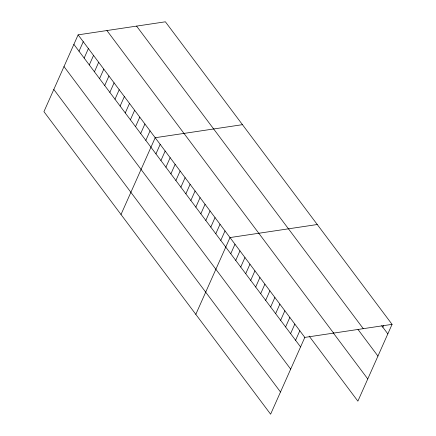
<?xml version="1.0" encoding="UTF-8"?>
<svg xmlns="http://www.w3.org/2000/svg" width="436" height="436" viewBox="0 0 436 436"><rect width="100%" height="100%" fill="white"/><g stroke="black" fill="none" stroke-linecap="round" stroke-linejoin="round"><path stroke-width="0.65" d="M78.12 34.847L43.932 111.638L270.614 414.2L304.808 337.41L392.068 324.362L165.386 21.8L78.12 34.847L304.808 337.41M79.02 51.225L83.26 41.703M84.159 58.081L88.399 48.559M89.298 64.942L93.533 55.421M94.432 71.798L98.672 62.277M99.572 78.654L103.812 69.139M104.711 85.516L108.951 75.995M109.85 92.372L114.09 82.851M114.99 99.228L119.224 89.712M120.123 106.09L124.364 96.569M125.263 112.946L129.503 103.425M130.402 119.807L134.642 110.286M135.542 126.663L139.776 117.142M140.681 133.52L144.916 124.004M145.815 140.381L150.055 130.86M121.006 214.507L155.194 137.716L242.454 124.669M155.941 153.892L160.181 144.376M160.928 160.552L165.168 151.03M165.914 167.206L170.154 157.685M170.901 173.86L175.141 164.345M175.888 180.52L180.128 170.999M180.875 187.175L185.115 177.654M185.867 193.835L190.101 184.314M190.854 200.489L195.088 190.968M195.84 207.144L200.075 197.622M200.827 213.804L205.062 204.282M205.814 220.458L210.054 210.937M210.801 227.112L215.041 217.597M215.787 233.772L220.027 224.251M220.774 240.427L225.014 230.906M195.808 314.356L230.001 237.566L317.261 224.518M230.748 253.741L234.988 244.22M235.734 260.396L239.974 250.874M240.721 267.05L244.961 257.534M245.708 273.71L249.948 264.189M250.695 280.364L254.935 270.843M255.681 287.024L259.921 277.503M260.668 293.679L264.908 284.158M265.66 300.333L269.895 290.812M270.647 306.993L274.882 297.472M275.634 313.648L279.868 304.126M280.62 320.302L284.855 310.786M285.607 326.962L289.847 317.441M290.594 333.616L294.834 324.095M295.581 340.271L299.821 330.755M382.846 327.229L383.636 325.441M392.068 324.362L357.88 401.153L309.162 336.129M381.691 325.692L387.833 333.883M136.588 26.106L363.27 328.668M358 329.458L377.947 356.081M106.918 30.542L333.605 333.104M333.24 332.87L367.766 378.955M73.88 44.368L300.567 346.931M63.999 66.566L290.681 369.128M53.813 89.44L280.501 392.002"/></g></svg>
